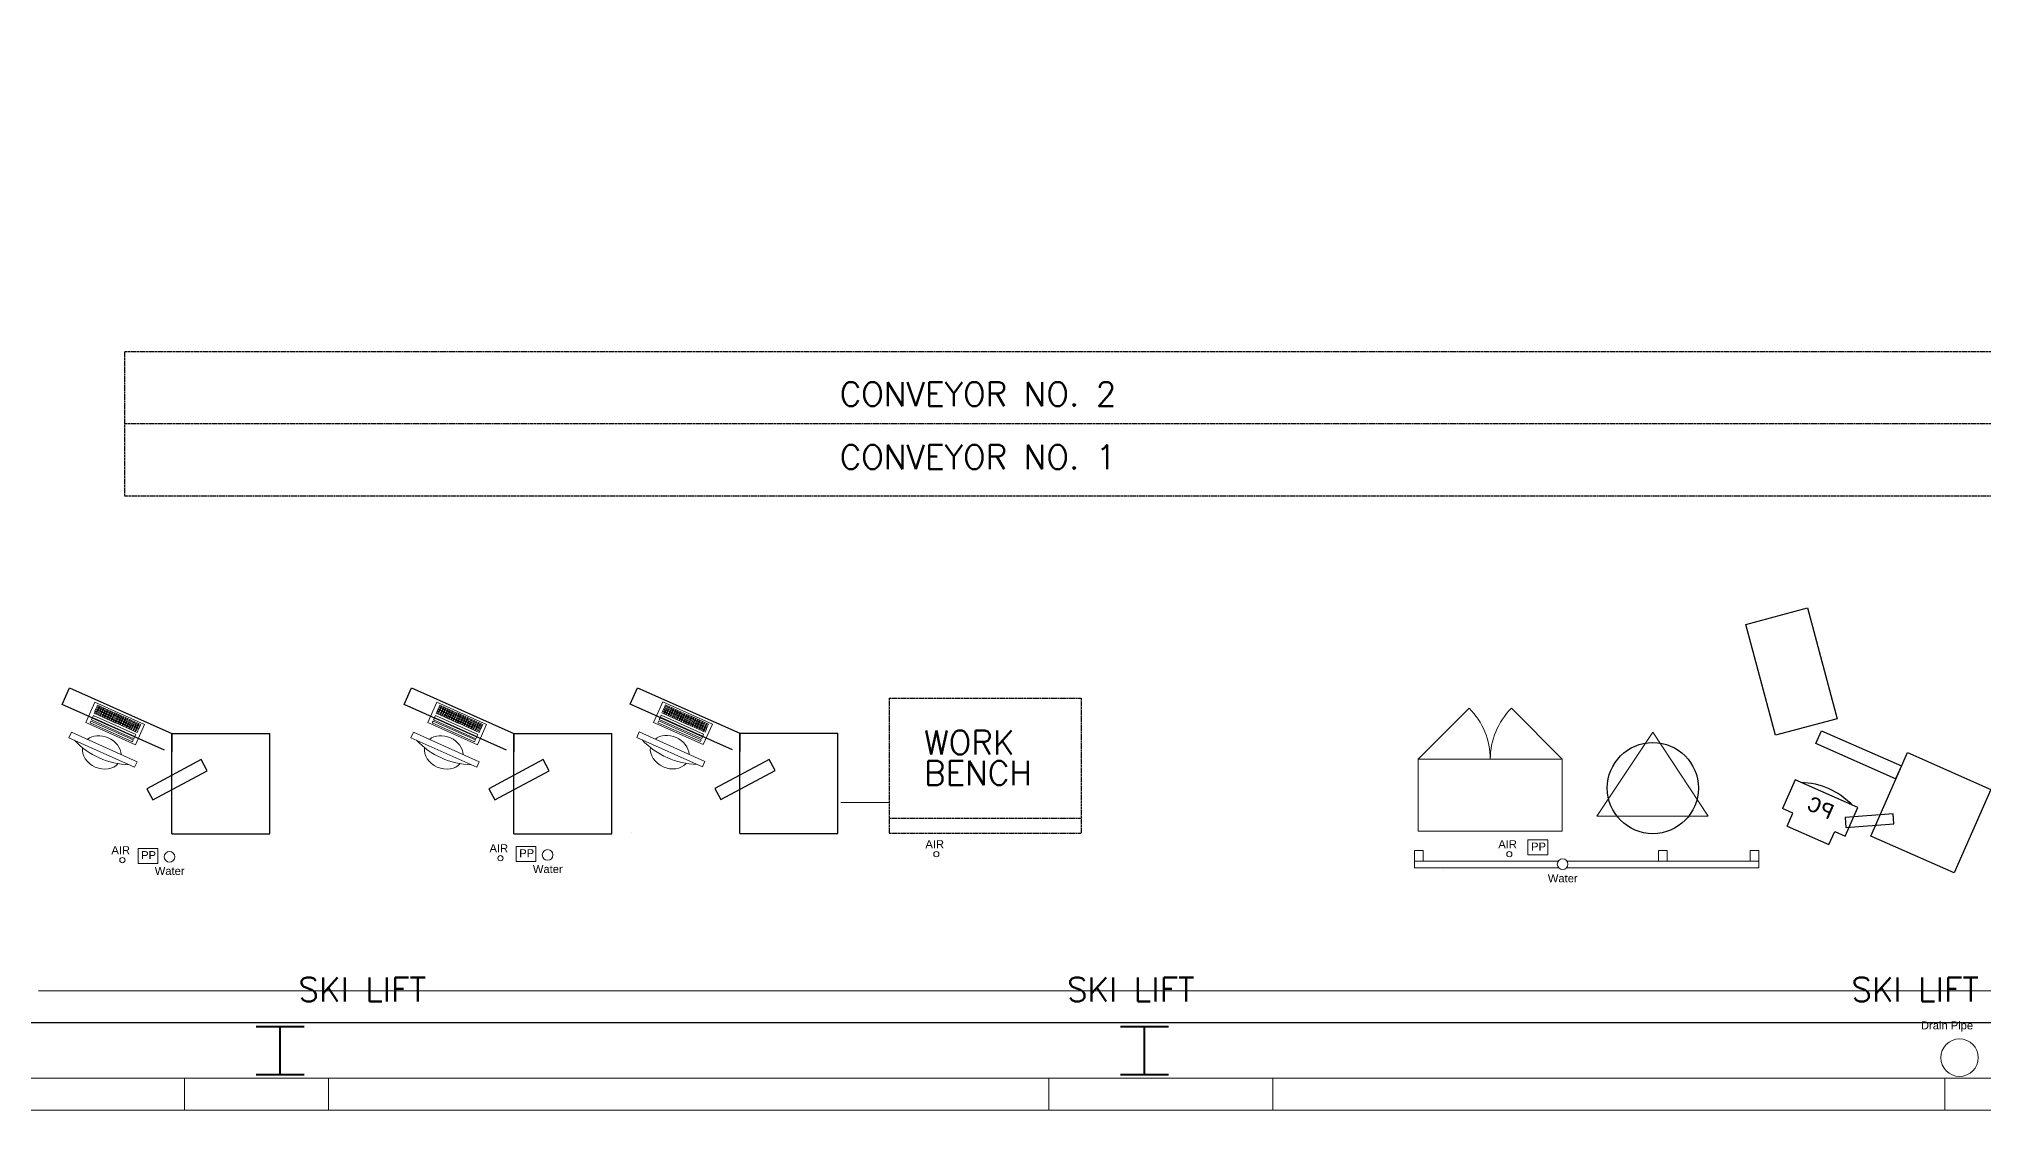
# Model space of a CAD drawing. Header units: inches. Extents: x -27 to 7514, y -484 to 2591.
# Drawn here: x 6526 to 7012, y 980 to 1247.6 of the extents above; entities that cross this region are included whole.
import ezdxf

# ---------------------------------------------------------------- set-up
doc = ezdxf.new("R2010")
doc.units = ezdxf.units.IN
doc.header["$MEASUREMENT"] = 0
doc.linetypes.add('ARCH1$0$HIDDEN2', pattern=[0.1875, 0.125, -0.0625])
for name, color, linetype, lineweight in [('A-Col', 6, 'Continuous', 40), ('A-Ext-Wall', 70, 'Continuous', 20), ('A-VertP', 12, 'Continuous', 20), ('F-Eq', 71, 'Continuous', 20), ('FS-File', 50, 'Continuous', 20)]:
    doc.layers.add(name, color=color, linetype=linetype, lineweight=lineweight)
for name, color, linetype in [('ARCH1$0$A-ANNO-NOTE', 2, 'Continuous'), ('ARCH1$0$A-EXIST', 2, 'Continuous'), ('ARCH1$0$G-EQUIP-DEMO', 20, 'Continuous'), ('ARCH1$0$M-EXIST', 7, 'ARCH1$0$HIDDEN2'), ('Ski lift equipment', 61, 'Continuous')]:
    doc.layers.add(name, color=color, linetype=linetype)
doc.styles.add('ARCH1$0$MONOTXT', font='MONOTXT', dxfattribs={"height": 0.2})
doc.styles.add('ARCH1$0$STANDARD', font='simplex.shx')
doc.styles.get("Standard").update_dxf_attribs({"font": 'arial.ttf', "height": 16})

# ---------------------------------------------------------------- blocks, each defined once
blk = doc.blocks.new('rbc_fleet-no_Arch$0$1W')
at = {"linetype": 'Continuous'}
for p, q in [((0.52225, 0.0105), (-0.47775, 0.0105)), ((0.02225, 0.0105), (0.02225, -0.9895)), ((0.52225, -0.9895), (-0.47775, -0.9895))]:
    blk.add_line(p, q, dxfattribs=at)
blk = doc.blocks.new('SC3618')
at = {"layer": 'FS-File'}
for p, q in [((-36, -18), (-23.27, -30.73)), ((0, -18), (-12.73, -30.73))]:
    blk.add_line(p, q, dxfattribs=at)
blk.add_lwpolyline([(-36, -18), (0, -18), (0, 0), (-36, 0)], close=True, dxfattribs=at)
for centre, start, end in [((-36, -18), 315, 0), ((0, -18), 180, 225)]:
    blk.add_arc(centre, 18, start, end, dxfattribs=at)
blk = doc.blocks.new('18mon')
for p, q in [((-9, 0), (9, 0)), ((-9, 0), (-9, -1.5)), ((9, 0), (9, -1.5)), ((-9, -1.5), (9, -1.5))]:
    blk.add_line(p, q)
blk.add_arc((0, -18), 19.5, 67.3801, 112.6199)
for start_param, end_param in [(6.505041, 9.202922), (3.525989, 5.898789)]:
    blk.add_ellipse((0, 0), major_axis=(5, 0), ratio=0.8, start_param=start_param, end_param=end_param)

msp = doc.modelspace()

# ---------------------------------------------------------------- linework, layer by layer
at = {"layer": 'A-Ext-Wall'}
for points in [[(6418.44, 988.05), (6562.44, 988.05)], [(6562.44, 988.05), (6598.44, 988.05)], [(6562.44, 980.05), (6562.44, 988.05)], [(6598.44, 988.05), (6778.44, 988.05)], [(6598.44, 980.05), (6598.44, 988.05)], [(6778.44, 988.05), (6834.44, 988.05)], [(6778.44, 980.05), (6778.44, 988.05)], [(6834.44, 988.05), (7002.44, 988.05)], [(6834.44, 980.05), (6834.44, 988.05)], [(7002.44, 988.05), (7042.44, 988.05)], [(7002.44, 980.05), (7002.44, 988.05)], [(6418.44, 980.05), (6562.44, 980.05)], [(6562.44, 980.05), (6598.44, 980.05)], [(6598.44, 980.05), (6778.44, 980.05)], [(6778.44, 980.05), (6834.44, 980.05)], [(6834.44, 980.05), (7002.44, 980.05)], [(7002.44, 980.05), (7042.44, 980.05)]]:
    msp.add_lwpolyline(points, dxfattribs=at)
at = {"layer": 'A-VertP'}
for p, q in [((6908.71, 1043.48), (6908.71, 1043.48)), ((6877.1, 1039.82), (6877.1, 1039.82))]:
    msp.add_line(p, q, dxfattribs=at)
msp.add_circle((7006.11, 993.15), 4.68, dxfattribs=at)
at = {"layer": 'ARCH1$0$A-EXIST'}
msp.add_lwpolyline([(6372.75, 1225.05), (6372.75, 1001.94), (7228.72, 1001.94), (7228.72, 1456.05), (6429.11, 1456.05)], dxfattribs=at)
msp.add_lwpolyline([(6372.75, 1225.05), (6372.75, 1001.94), (7228.72, 1001.94), (7228.72, 1456.05), (6429.11, 1456.05)], dxfattribs=at)
msp.add_lwpolyline([(6372.75, 1225.05), (6372.75, 1001.94), (7228.72, 1001.94), (7228.72, 1456.05), (6429.11, 1456.05)], dxfattribs=at)
at = {"layer": 'ARCH1$0$G-EQUIP-DEMO'}
for p, q in [((6952.68, 1101.36), (6968.07, 1105.5)), ((6968.07, 1105.5), (6975.51, 1077.83)), ((6960.13, 1073.69), (6952.68, 1101.36)), ((6531.88, 1081.37), (6533.72, 1085.5)), ((6533.72, 1085.5), (6559.28, 1074.1)), ((6617.38, 1081.37), (6619.22, 1085.5)), ((6619.22, 1085.5), (6644.78, 1074.1)), ((6673.82, 1081.44), (6675.66, 1085.57)), ((6675.66, 1085.57), (6701.22, 1074.17)), ((6557.44, 1069.97), (6531.88, 1081.37)), ((6642.94, 1069.97), (6617.38, 1081.37)), ((6699.38, 1070.04), (6673.82, 1081.44)), ((6559.28, 1074.1), (6583.78, 1074.1)), ((6559.28, 1074.1), (6559.28, 1069.58)), ((6559.28, 1049.1), (6559.28, 1074.1)), ((6583.78, 1049.1), (6583.78, 1074.1)), ((6644.78, 1074.1), (6669.28, 1074.1)), ((6644.78, 1074.1), (6644.78, 1069.58)), ((6644.78, 1049.1), (6644.78, 1074.1)), ((6669.28, 1049.1), (6669.28, 1074.1)), ((6701.22, 1074.17), (6725.72, 1074.17)), ((6701.22, 1074.17), (6701.22, 1069.65)), ((6701.22, 1049.17), (6701.22, 1074.17)), ((6725.72, 1049.17), (6725.72, 1074.17)), ((6975.51, 1077.83), (6960.13, 1073.69)), ((6970.21, 1071.61), (6971.63, 1074.83)), ((6971.63, 1074.83), (6991.57, 1066.02)), ((6990.14, 1062.8), (6970.21, 1071.61)), ((6983.93, 1048.51), (6993.13, 1069.35)), ((6993.13, 1069.35), (7013.97, 1060.14)), ((6566.61, 1067.6), (6553.04, 1060.34)), ((6554.55, 1057.53), (6568.11, 1064.78)), ((6568.11, 1064.78), (6566.61, 1067.6)), ((6652.11, 1067.6), (6638.54, 1060.34)), ((6640.05, 1057.53), (6653.61, 1064.78)), ((6653.61, 1064.78), (6652.11, 1067.6)), ((6708.55, 1067.66), (6694.99, 1060.41)), ((6696.49, 1057.6), (6710.05, 1064.85)), ((6710.05, 1064.85), (6708.55, 1067.66)), ((6991.57, 1066.02), (6990.14, 1062.8)), ((6553.04, 1060.34), (6554.55, 1057.53)), ((6638.54, 1060.34), (6640.05, 1057.53)), ((6694.99, 1060.41), (6696.49, 1057.6)), ((6965.04, 1062.54), (6961.87, 1055.37)), ((6980.67, 1055.63), (6965.04, 1062.54)), ((7013.97, 1060.14), (7004.77, 1039.3)), ((6964.48, 1054.21), (6961.87, 1055.37)), ((6977.5, 1048.46), (6980.67, 1055.63)), ((6963.04, 1050.97), (6964.48, 1054.21)), ((6963.04, 1050.97), (6973.46, 1046.36)), ((6989.48, 1054.03), (6977.53, 1053.14)), ((6977.53, 1053.14), (6977.72, 1050.66)), ((6977.72, 1050.66), (6989.67, 1051.56)), ((6989.67, 1051.56), (6989.48, 1054.03)), ((6559.28, 1049.1), (6583.78, 1049.1)), ((6644.78, 1049.1), (6669.28, 1049.1)), ((6701.22, 1049.17), (6725.72, 1049.17)), ((6973.46, 1046.36), (6974.9, 1049.61)), ((6974.9, 1049.61), (6977.5, 1048.46)), ((7004.77, 1039.3), (6983.93, 1048.51))]:
    msp.add_line(p, q, dxfattribs=at)
msp.add_circle((6929.45, 1060.49), 11.39, dxfattribs=at)
at = {"layer": 'ARCH1$0$G-EQUIP-DEMO', "extrusion": (0, 0, -1)}
msp.add_ellipse((6966.11, 1043.81), major_axis=(12.82, 12.82), ratio=1, start_param=-0.768733, end_param=0.029971, dxfattribs=at)
at = {"layer": 'ARCH1$0$M-EXIST', "color": 7, "linetype": 'ARCH1$0$HIDDEN2'}
for p, q in [((7104.34, 1169.5), (6547.45, 1169.5)), ((6547.45, 1169.5), (6547.45, 1151.5)), ((7104.34, 1151.5), (6547.45, 1151.5)), ((6547.45, 1151.5), (6547.45, 1133.5)), ((6547.45, 1133.5), (7104.34, 1133.5))]:
    msp.add_line(p, q, dxfattribs=at)
at = {"layer": 'ARCH1$0$M-EXIST', "linetype": 'ARCH1$0$HIDDEN2'}
for p, q in [((6738.53, 1082.99), (6738.53, 1049.24)), ((6738.53, 1082.99), (6786.53, 1082.99)), ((6738.53, 1082.99), (6738.53, 1049.24)), ((6786.53, 1082.99), (6786.53, 1049.24)), ((6738.53, 1052.99), (6786.53, 1052.99)), ((6738.53, 1049.24), (6786.53, 1049.24))]:
    msp.add_line(p, q, dxfattribs=at)
at = {"layer": 'F-Eq'}
for p, q in [((6929.47, 1074.47), (6915.47, 1053.51)), ((6929.47, 1074.47), (6943.24, 1053.51)), ((6738.53, 1056.9), (6726.53, 1056.9)), ((6726.53, 1056.9), (6726.53, 1056.9)), ((6943.24, 1053.51), (6915.47, 1053.51)), ((6929.45, 1053.51), (6943.24, 1053.51)), ((6550.82, 1041.64), (6550.82, 1045.41)), ((6550.82, 1045.41), (6555.78, 1045.41)), ((6555.78, 1041.64), (6555.78, 1045.41)), ((6583.78, 1049.1), (6583.78, 1049.1)), ((6645.32, 1042.12), (6645.32, 1045.89)), ((6645.32, 1045.89), (6650.29, 1045.89)), ((6650.29, 1042.12), (6650.29, 1045.89)), ((6674.22, 1049.37), (6674.22, 1049.37)), ((6872.06, 1044.92), (6869.86, 1044.92)), ((6869.86, 1044.92), (6869.86, 1042.25)), ((6872.06, 1042.25), (6872.06, 1044.92)), ((6898.23, 1043.78), (6898.23, 1047.55)), ((6898.23, 1047.55), (6903.2, 1047.55)), ((6903.2, 1043.78), (6903.2, 1047.55)), ((6933.07, 1044.92), (6930.88, 1044.92)), ((6930.88, 1044.92), (6930.88, 1042.25)), ((6933.07, 1042.25), (6933.07, 1044.92)), ((6955.98, 1044.92), (6953.79, 1044.92)), ((6953.79, 1044.92), (6953.79, 1042.25)), ((6955.98, 1042.25), (6955.98, 1044.92)), ((6555.78, 1041.64), (6550.82, 1041.64)), ((6555.89, 1043.77), (6555.89, 1043.77)), ((6650.29, 1042.12), (6645.32, 1042.12)), ((6654.72, 1043.93), (6654.72, 1043.93)), ((6750.91, 1043.93), (6750.91, 1043.93)), ((6905.86, 1042.25), (6869.86, 1042.25)), ((6869.86, 1042.25), (6869.86, 1040.6)), ((6905.86, 1040.6), (6869.86, 1040.6)), ((6903.2, 1043.78), (6898.23, 1043.78)), ((6955.98, 1040.53), (6907.86, 1040.57)), ((6907.98, 1042.25), (6955.98, 1042.25)), ((6955.98, 1042.25), (6955.98, 1042.25)), ((6955.98, 1042.25), (6955.98, 1040.53))]:
    msp.add_line(p, q, dxfattribs=at)
for points in [[(6552.46, 1076.4), (6540.04, 1081.95), (6537.76, 1076.84), (6550.17, 1071.29)], [(6540.35, 1079.4), (6539.99, 1079.56), (6539.83, 1079.2), (6540.19, 1079.04)], [(6540.6, 1079.95), (6540.23, 1080.11), (6540.07, 1079.75), (6540.44, 1079.58)], [(6540.85, 1080.5), (6540.48, 1080.66), (6540.32, 1080.3), (6540.68, 1080.13)], [(6540.9, 1079.16), (6540.54, 1079.32), (6540.37, 1078.95), (6540.74, 1078.79)], [(6541.09, 1081.05), (6540.72, 1081.21), (6540.56, 1080.84), (6540.92, 1080.68)], [(6541.15, 1079.7), (6540.78, 1079.87), (6540.62, 1079.5), (6540.98, 1079.34)], [(6541.39, 1080.25), (6541.03, 1080.42), (6540.86, 1080.05), (6541.23, 1079.89)], [(6541.45, 1078.91), (6541.08, 1079.08), (6540.92, 1078.71), (6541.29, 1078.55)], [(6541.64, 1080.8), (6541.27, 1080.96), (6541.11, 1080.6), (6541.47, 1080.44)], [(6541.7, 1079.46), (6541.33, 1079.62), (6541.17, 1079.26), (6541.53, 1079.1)], [(6541.94, 1080.01), (6541.57, 1080.17), (6541.41, 1079.81), (6541.78, 1079.64)], [(6542, 1078.67), (6541.63, 1078.83), (6541.47, 1078.47), (6541.83, 1078.3)], [(6542.19, 1080.56), (6541.82, 1080.72), (6541.66, 1080.35), (6542.02, 1080.19)], [(6542.24, 1079.21), (6541.88, 1079.38), (6541.71, 1079.01), (6542.08, 1078.85)], [(6542.49, 1079.76), (6542.12, 1079.93), (6541.96, 1079.56), (6542.32, 1079.4)], [(6542.73, 1080.31), (6542.37, 1080.47), (6542.2, 1080.11), (6542.57, 1079.94)], [(6542.79, 1078.97), (6542.43, 1079.13), (6542.26, 1078.77), (6542.63, 1078.61)], [(6543.04, 1079.52), (6542.67, 1079.68), (6542.51, 1079.32), (6542.87, 1079.15)], [(6543.28, 1080.06), (6542.92, 1080.23), (6542.75, 1079.86), (6543.12, 1079.7)], [(6543.34, 1078.72), (6542.97, 1078.89), (6542.81, 1078.52), (6543.17, 1078.36)], [(6543.58, 1079.27), (6543.22, 1079.44), (6543.05, 1079.07), (6543.42, 1078.91)], [(6543.83, 1079.82), (6543.46, 1079.98), (6543.3, 1079.62), (6543.66, 1079.45)], [(6544.13, 1079.03), (6543.77, 1079.19), (6543.6, 1078.83), (6543.97, 1078.66)], [(6544.37, 1079.58), (6544.01, 1079.74), (6543.85, 1079.37), (6544.21, 1079.21)], [(6544.68, 1078.78), (6544.31, 1078.95), (6544.15, 1078.58), (6544.52, 1078.42)], [(6544.92, 1079.33), (6544.56, 1079.49), (6544.4, 1079.13), (6544.76, 1078.97)], [(6545.47, 1079.09), (6545.11, 1079.25), (6544.94, 1078.88), (6545.31, 1078.72)], [(6546.02, 1078.84), (6545.65, 1079), (6545.49, 1078.64), (6545.85, 1078.48)], [(6637.96, 1076.4), (6625.54, 1081.95), (6623.26, 1076.84), (6635.67, 1071.29)], [(6625.85, 1079.4), (6625.49, 1079.56), (6625.33, 1079.2), (6625.69, 1079.04)], [(6626.1, 1079.95), (6625.73, 1080.11), (6625.57, 1079.75), (6625.94, 1079.58)], [(6626.35, 1080.5), (6625.98, 1080.66), (6625.82, 1080.3), (6626.18, 1080.13)], [(6626.4, 1079.16), (6626.04, 1079.32), (6625.87, 1078.95), (6626.24, 1078.79)], [(6626.59, 1081.05), (6626.22, 1081.21), (6626.06, 1080.84), (6626.42, 1080.68)], [(6626.65, 1079.7), (6626.28, 1079.87), (6626.12, 1079.5), (6626.48, 1079.34)], [(6626.89, 1080.25), (6626.53, 1080.42), (6626.36, 1080.05), (6626.73, 1079.89)], [(6626.95, 1078.91), (6626.58, 1079.08), (6626.42, 1078.71), (6626.79, 1078.55)], [(6627.14, 1080.8), (6626.77, 1080.96), (6626.61, 1080.6), (6626.97, 1080.44)], [(6627.2, 1079.46), (6626.83, 1079.62), (6626.67, 1079.26), (6627.03, 1079.1)], [(6627.44, 1080.01), (6627.07, 1080.17), (6626.91, 1079.81), (6627.28, 1079.64)], [(6627.5, 1078.67), (6627.13, 1078.83), (6626.97, 1078.47), (6627.33, 1078.3)], [(6627.69, 1080.56), (6627.32, 1080.72), (6627.16, 1080.35), (6627.52, 1080.19)], [(6627.74, 1079.21), (6627.38, 1079.38), (6627.21, 1079.01), (6627.58, 1078.85)], [(6627.99, 1079.76), (6627.62, 1079.93), (6627.46, 1079.56), (6627.82, 1079.4)], [(6628.23, 1080.31), (6627.87, 1080.47), (6627.7, 1080.11), (6628.07, 1079.94)], [(6628.29, 1078.97), (6627.93, 1079.13), (6627.76, 1078.77), (6628.13, 1078.61)], [(6628.54, 1079.52), (6628.17, 1079.68), (6628.01, 1079.32), (6628.37, 1079.15)], [(6628.78, 1080.06), (6628.42, 1080.23), (6628.25, 1079.86), (6628.62, 1079.7)], [(6628.84, 1078.72), (6628.47, 1078.89), (6628.31, 1078.52), (6628.67, 1078.36)], [(6629.08, 1079.27), (6628.72, 1079.44), (6628.55, 1079.07), (6628.92, 1078.91)], [(6629.33, 1079.82), (6628.96, 1079.98), (6628.8, 1079.62), (6629.16, 1079.45)], [(6629.63, 1079.03), (6629.27, 1079.19), (6629.1, 1078.83), (6629.47, 1078.66)], [(6629.87, 1079.58), (6629.51, 1079.74), (6629.35, 1079.37), (6629.71, 1079.21)], [(6630.18, 1078.78), (6629.81, 1078.95), (6629.65, 1078.58), (6630.02, 1078.42)], [(6630.42, 1079.33), (6630.06, 1079.49), (6629.9, 1079.13), (6630.26, 1078.97)], [(6630.97, 1079.09), (6630.61, 1079.25), (6630.44, 1078.88), (6630.81, 1078.72)], [(6631.52, 1078.84), (6631.15, 1079), (6630.99, 1078.64), (6631.35, 1078.48)], [(6694.4, 1076.47), (6681.98, 1082.02), (6679.7, 1076.91), (6692.11, 1071.36)], [(6682.3, 1079.47), (6681.93, 1079.63), (6681.77, 1079.27), (6682.13, 1079.11)], [(6682.54, 1080.02), (6682.17, 1080.18), (6682.01, 1079.82), (6682.38, 1079.65)], [(6682.79, 1080.57), (6682.42, 1080.73), (6682.26, 1080.36), (6682.62, 1080.2)], [(6682.84, 1079.22), (6682.48, 1079.39), (6682.32, 1079.02), (6682.68, 1078.86)], [(6683.03, 1081.12), (6682.66, 1081.28), (6682.5, 1080.91), (6682.87, 1080.75)], [(6683.09, 1079.77), (6682.72, 1079.94), (6682.56, 1079.57), (6682.93, 1079.41)], [(6683.33, 1080.32), (6682.97, 1080.49), (6682.81, 1080.12), (6683.17, 1079.96)], [(6683.39, 1078.98), (6683.03, 1079.15), (6682.86, 1078.78), (6683.23, 1078.62)], [(6683.58, 1080.87), (6683.21, 1081.03), (6683.05, 1080.67), (6683.42, 1080.51)], [(6683.64, 1079.53), (6683.27, 1079.69), (6683.11, 1079.33), (6683.47, 1079.16)], [(6683.88, 1080.08), (6683.52, 1080.24), (6683.35, 1079.88), (6683.72, 1079.71)], [(6683.94, 1078.74), (6683.57, 1078.9), (6683.41, 1078.54), (6683.77, 1078.37)], [(6684.13, 1080.62), (6683.76, 1080.79), (6683.6, 1080.42), (6683.96, 1080.26)], [(6684.18, 1079.28), (6683.82, 1079.45), (6683.65, 1079.08), (6684.02, 1078.92)], [(6684.43, 1079.83), (6684.06, 1080), (6683.9, 1079.63), (6684.26, 1079.47)], [(6684.67, 1080.38), (6684.31, 1080.54), (6684.14, 1080.18), (6684.51, 1080.01)], [(6684.73, 1079.04), (6684.37, 1079.2), (6684.2, 1078.84), (6684.57, 1078.67)], [(6684.98, 1079.59), (6684.61, 1079.75), (6684.45, 1079.38), (6684.81, 1079.22)], [(6685.22, 1080.13), (6684.86, 1080.3), (6684.69, 1079.93), (6685.06, 1079.77)], [(6685.28, 1078.79), (6684.91, 1078.96), (6684.75, 1078.59), (6685.12, 1078.43)], [(6685.52, 1079.34), (6685.16, 1079.51), (6685, 1079.14), (6685.36, 1078.98)], [(6685.77, 1079.89), (6685.4, 1080.05), (6685.24, 1079.69), (6685.61, 1079.52)], [(6686.07, 1079.1), (6685.71, 1079.26), (6685.54, 1078.9), (6685.91, 1078.73)], [(6686.32, 1079.65), (6685.95, 1079.81), (6685.79, 1079.44), (6686.15, 1079.28)], [(6686.62, 1078.85), (6686.25, 1079.02), (6686.09, 1078.65), (6686.46, 1078.49)], [(6686.87, 1079.4), (6686.5, 1079.56), (6686.34, 1079.2), (6686.7, 1079.04)], [(6687.41, 1079.16), (6687.05, 1079.32), (6686.88, 1078.95), (6687.25, 1078.79)], [(6687.96, 1078.91), (6687.59, 1079.07), (6687.43, 1078.71), (6687.8, 1078.54)], [(6688.51, 1078.67), (6688.14, 1078.83), (6687.98, 1078.46), (6688.35, 1078.3)], [(6549.65, 1072.51), (6539.06, 1077.24), (6538.84, 1076.76), (6549.43, 1072.03)], [(6549.98, 1073.26), (6539.39, 1077.99), (6539.18, 1077.52), (6549.77, 1072.79)], [(6550.26, 1073.89), (6539.67, 1078.62), (6539.46, 1078.15), (6550.05, 1073.41)], [(6542.55, 1078.42), (6542.18, 1078.59), (6542.02, 1078.22), (6542.38, 1078.06)], [(6543.09, 1078.18), (6542.73, 1078.34), (6542.57, 1077.98), (6542.93, 1077.81)], [(6543.64, 1077.93), (6543.27, 1078.1), (6543.11, 1077.73), (6543.48, 1077.57)], [(6543.88, 1078.48), (6543.52, 1078.64), (6543.36, 1078.28), (6543.72, 1078.12)], [(6544.19, 1077.69), (6543.82, 1077.85), (6543.66, 1077.48), (6544.03, 1077.32)], [(6544.43, 1078.24), (6544.07, 1078.4), (6543.91, 1078.03), (6544.27, 1077.87)], [(6544.74, 1077.44), (6544.37, 1077.61), (6544.21, 1077.24), (6544.57, 1077.08)], [(6544.98, 1077.99), (6544.61, 1078.15), (6544.45, 1077.79), (6544.82, 1077.63)], [(6545.23, 1078.54), (6544.86, 1078.7), (6544.7, 1078.34), (6545.06, 1078.17)], [(6545.28, 1077.2), (6544.92, 1077.36), (6544.76, 1077), (6545.12, 1076.83)], [(6545.53, 1077.75), (6545.16, 1077.91), (6545, 1077.55), (6545.37, 1077.38)], [(6545.77, 1078.29), (6545.41, 1078.46), (6545.25, 1078.09), (6545.61, 1077.93)], [(6545.83, 1076.95), (6545.47, 1077.12), (6545.3, 1076.75), (6545.67, 1076.59)], [(6546.08, 1077.5), (6545.71, 1077.66), (6545.55, 1077.3), (6545.92, 1077.14)], [(6546.32, 1078.05), (6545.96, 1078.21), (6545.79, 1077.85), (6546.16, 1077.68)], [(6546.38, 1076.71), (6546.01, 1076.87), (6545.85, 1076.51), (6546.22, 1076.34)], [(6546.57, 1078.6), (6546.2, 1078.76), (6546.04, 1078.39), (6546.4, 1078.23)], [(6546.62, 1077.26), (6546.26, 1077.42), (6546.1, 1077.05), (6546.46, 1076.89)], [(6546.87, 1077.81), (6546.51, 1077.97), (6546.34, 1077.6), (6546.71, 1077.44)], [(6546.93, 1076.46), (6546.56, 1076.63), (6546.4, 1076.26), (6546.76, 1076.1)], [(6547.12, 1078.35), (6546.75, 1078.52), (6546.59, 1078.15), (6546.95, 1077.98)], [(6547.17, 1077.01), (6546.81, 1077.18), (6546.64, 1076.81), (6547.01, 1076.65)], [(6547.42, 1077.56), (6547.05, 1077.72), (6546.89, 1077.36), (6547.25, 1077.19)], [(6547.48, 1076.22), (6547.11, 1076.38), (6546.95, 1076.02), (6547.31, 1075.85)], [(6547.66, 1078.11), (6547.3, 1078.27), (6547.13, 1077.91), (6547.5, 1077.74)], [(6547.72, 1076.77), (6547.36, 1076.93), (6547.19, 1076.56), (6547.56, 1076.4)], [(6547.97, 1077.31), (6547.6, 1077.48), (6547.44, 1077.11), (6547.8, 1076.95)], [(6548.02, 1075.97), (6547.66, 1076.14), (6547.5, 1075.77), (6547.86, 1075.61)], [(6548.21, 1077.86), (6547.85, 1078.02), (6547.68, 1077.66), (6548.05, 1077.5)], [(6548.27, 1076.52), (6547.9, 1076.68), (6547.74, 1076.32), (6548.1, 1076.16)], [(6548.51, 1077.07), (6548.15, 1077.23), (6547.98, 1076.87), (6548.35, 1076.7)], [(6548.57, 1075.73), (6548.2, 1075.89), (6548.04, 1075.53), (6548.41, 1075.36)], [(6548.76, 1077.62), (6548.39, 1077.78), (6548.23, 1077.42), (6548.59, 1077.25)], [(6548.81, 1076.28), (6548.45, 1076.44), (6548.29, 1076.08), (6548.65, 1075.91)], [(6549.06, 1076.82), (6548.69, 1076.99), (6548.53, 1076.62), (6548.9, 1076.46)], [(6549.12, 1075.48), (6548.75, 1075.65), (6548.59, 1075.28), (6548.96, 1075.12)], [(6549.31, 1077.37), (6548.94, 1077.54), (6548.78, 1077.17), (6549.14, 1077.01)], [(6549.36, 1076.03), (6549, 1076.19), (6548.84, 1075.83), (6549.2, 1075.67)], [(6549.61, 1076.58), (6549.24, 1076.74), (6549.08, 1076.38), (6549.45, 1076.21)], [(6549.67, 1075.24), (6549.3, 1075.4), (6549.14, 1075.04), (6549.5, 1074.87)], [(6549.85, 1077.13), (6549.49, 1077.29), (6549.33, 1076.92), (6549.69, 1076.76)], [(6549.91, 1075.79), (6549.55, 1075.95), (6549.38, 1075.59), (6549.75, 1075.42)], [(6550.16, 1076.34), (6549.79, 1076.5), (6549.63, 1076.13), (6549.99, 1075.97)], [(6550.21, 1075), (6549.85, 1075.16), (6549.69, 1074.79), (6550.05, 1074.63)], [(6550.4, 1076.88), (6550.04, 1077.05), (6549.87, 1076.68), (6550.24, 1076.52)], [(6550.46, 1075.54), (6550.09, 1075.71), (6549.93, 1075.34), (6550.3, 1075.18)], [(6550.71, 1076.09), (6550.34, 1076.25), (6550.18, 1075.89), (6550.54, 1075.73)], [(6550.76, 1074.75), (6550.4, 1074.91), (6550.23, 1074.55), (6550.6, 1074.38)], [(6550.95, 1076.64), (6550.58, 1076.8), (6550.42, 1076.44), (6550.78, 1076.27)], [(6551.01, 1075.3), (6550.64, 1075.46), (6550.48, 1075.1), (6550.84, 1074.93)], [(6551.25, 1075.84), (6550.89, 1076.01), (6550.72, 1075.64), (6551.09, 1075.48)], [(6551.5, 1076.39), (6551.13, 1076.56), (6550.97, 1076.19), (6551.33, 1076.03)], [(6635.15, 1072.51), (6624.56, 1077.24), (6624.34, 1076.76), (6634.93, 1072.03)], [(6635.48, 1073.26), (6624.89, 1077.99), (6624.68, 1077.52), (6635.27, 1072.79)], [(6635.76, 1073.89), (6625.17, 1078.62), (6624.96, 1078.15), (6635.55, 1073.41)], [(6628.05, 1078.42), (6627.68, 1078.59), (6627.52, 1078.22), (6627.88, 1078.06)], [(6628.59, 1078.18), (6628.23, 1078.34), (6628.07, 1077.98), (6628.43, 1077.81)], [(6629.14, 1077.93), (6628.77, 1078.1), (6628.61, 1077.73), (6628.98, 1077.57)], [(6629.38, 1078.48), (6629.02, 1078.64), (6628.86, 1078.28), (6629.22, 1078.12)], [(6629.69, 1077.69), (6629.32, 1077.85), (6629.16, 1077.48), (6629.53, 1077.32)], [(6629.93, 1078.24), (6629.57, 1078.4), (6629.41, 1078.03), (6629.77, 1077.87)], [(6630.24, 1077.44), (6629.87, 1077.61), (6629.71, 1077.24), (6630.07, 1077.08)], [(6630.48, 1077.99), (6630.11, 1078.15), (6629.95, 1077.79), (6630.32, 1077.63)], [(6630.73, 1078.54), (6630.36, 1078.7), (6630.2, 1078.34), (6630.56, 1078.17)], [(6630.78, 1077.2), (6630.42, 1077.36), (6630.26, 1077), (6630.62, 1076.83)], [(6631.03, 1077.75), (6630.66, 1077.91), (6630.5, 1077.55), (6630.87, 1077.38)], [(6631.27, 1078.29), (6630.91, 1078.46), (6630.75, 1078.09), (6631.11, 1077.93)], [(6631.33, 1076.95), (6630.97, 1077.12), (6630.8, 1076.75), (6631.17, 1076.59)], [(6631.58, 1077.5), (6631.21, 1077.66), (6631.05, 1077.3), (6631.42, 1077.14)], [(6631.82, 1078.05), (6631.46, 1078.21), (6631.29, 1077.85), (6631.66, 1077.68)], [(6631.88, 1076.71), (6631.51, 1076.87), (6631.35, 1076.51), (6631.72, 1076.34)], [(6632.07, 1078.6), (6631.7, 1078.76), (6631.54, 1078.39), (6631.9, 1078.23)], [(6632.12, 1077.26), (6631.76, 1077.42), (6631.6, 1077.05), (6631.96, 1076.89)], [(6632.37, 1077.81), (6632.01, 1077.97), (6631.84, 1077.6), (6632.21, 1077.44)], [(6632.43, 1076.46), (6632.06, 1076.63), (6631.9, 1076.26), (6632.26, 1076.1)], [(6632.62, 1078.35), (6632.25, 1078.52), (6632.09, 1078.15), (6632.45, 1077.98)], [(6632.67, 1077.01), (6632.31, 1077.18), (6632.14, 1076.81), (6632.51, 1076.65)], [(6632.92, 1077.56), (6632.55, 1077.72), (6632.39, 1077.36), (6632.75, 1077.19)], [(6632.98, 1076.22), (6632.61, 1076.38), (6632.45, 1076.02), (6632.81, 1075.85)], [(6633.16, 1078.11), (6632.8, 1078.27), (6632.63, 1077.91), (6633, 1077.74)], [(6633.22, 1076.77), (6632.86, 1076.93), (6632.69, 1076.56), (6633.06, 1076.4)], [(6633.47, 1077.31), (6633.1, 1077.48), (6632.94, 1077.11), (6633.3, 1076.95)], [(6633.52, 1075.97), (6633.16, 1076.14), (6633, 1075.77), (6633.36, 1075.61)], [(6633.71, 1077.86), (6633.35, 1078.02), (6633.18, 1077.66), (6633.55, 1077.5)], [(6633.77, 1076.52), (6633.4, 1076.68), (6633.24, 1076.32), (6633.6, 1076.16)], [(6634.01, 1077.07), (6633.65, 1077.23), (6633.48, 1076.87), (6633.85, 1076.7)], [(6634.07, 1075.73), (6633.7, 1075.89), (6633.54, 1075.53), (6633.91, 1075.36)], [(6634.26, 1077.62), (6633.89, 1077.78), (6633.73, 1077.42), (6634.09, 1077.25)], [(6634.31, 1076.28), (6633.95, 1076.44), (6633.79, 1076.08), (6634.15, 1075.91)], [(6634.56, 1076.82), (6634.19, 1076.99), (6634.03, 1076.62), (6634.4, 1076.46)], [(6634.62, 1075.48), (6634.25, 1075.65), (6634.09, 1075.28), (6634.46, 1075.12)], [(6634.81, 1077.37), (6634.44, 1077.54), (6634.28, 1077.17), (6634.64, 1077.01)], [(6634.86, 1076.03), (6634.5, 1076.19), (6634.34, 1075.83), (6634.7, 1075.67)], [(6635.11, 1076.58), (6634.74, 1076.74), (6634.58, 1076.38), (6634.95, 1076.21)], [(6635.17, 1075.24), (6634.8, 1075.4), (6634.64, 1075.04), (6635, 1074.87)], [(6635.35, 1077.13), (6634.99, 1077.29), (6634.83, 1076.92), (6635.19, 1076.76)], [(6635.41, 1075.79), (6635.05, 1075.95), (6634.88, 1075.59), (6635.25, 1075.42)], [(6635.66, 1076.34), (6635.29, 1076.5), (6635.13, 1076.13), (6635.49, 1075.97)], [(6635.71, 1075), (6635.35, 1075.16), (6635.19, 1074.79), (6635.55, 1074.63)], [(6635.9, 1076.88), (6635.54, 1077.05), (6635.37, 1076.68), (6635.74, 1076.52)], [(6635.96, 1075.54), (6635.59, 1075.71), (6635.43, 1075.34), (6635.8, 1075.18)], [(6636.21, 1076.09), (6635.84, 1076.25), (6635.68, 1075.89), (6636.04, 1075.73)], [(6636.26, 1074.75), (6635.9, 1074.91), (6635.73, 1074.55), (6636.1, 1074.38)], [(6636.45, 1076.64), (6636.08, 1076.8), (6635.92, 1076.44), (6636.28, 1076.27)], [(6636.51, 1075.3), (6636.14, 1075.46), (6635.98, 1075.1), (6636.34, 1074.93)], [(6636.75, 1075.84), (6636.39, 1076.01), (6636.22, 1075.64), (6636.59, 1075.48)], [(6637, 1076.39), (6636.63, 1076.56), (6636.47, 1076.19), (6636.83, 1076.03)], [(6691.59, 1072.57), (6681, 1077.31), (6680.79, 1076.83), (6691.38, 1072.1)], [(6691.92, 1073.33), (6681.34, 1078.06), (6681.12, 1077.59), (6691.71, 1072.86)], [(6692.2, 1073.96), (6681.61, 1078.69), (6681.41, 1078.22), (6691.99, 1073.48)], [(6684.49, 1078.49), (6684.12, 1078.66), (6683.96, 1078.29), (6684.32, 1078.13)], [(6685.04, 1078.25), (6684.67, 1078.41), (6684.51, 1078.04), (6684.87, 1077.88)], [(6685.58, 1078), (6685.22, 1078.16), (6685.05, 1077.8), (6685.42, 1077.64)], [(6685.83, 1078.55), (6685.46, 1078.71), (6685.3, 1078.35), (6685.66, 1078.18)], [(6686.13, 1077.76), (6685.77, 1077.92), (6685.6, 1077.55), (6685.97, 1077.39)], [(6686.38, 1078.3), (6686.01, 1078.47), (6685.85, 1078.1), (6686.21, 1077.94)], [(6686.68, 1077.51), (6686.31, 1077.68), (6686.15, 1077.31), (6686.51, 1077.15)], [(6686.92, 1078.06), (6686.56, 1078.22), (6686.4, 1077.86), (6686.76, 1077.7)], [(6687.17, 1078.61), (6686.8, 1078.77), (6686.64, 1078.41), (6687, 1078.24)], [(6687.22, 1077.27), (6686.86, 1077.43), (6686.7, 1077.07), (6687.06, 1076.9)], [(6687.47, 1077.82), (6687.1, 1077.98), (6686.94, 1077.61), (6687.31, 1077.45)], [(6687.72, 1078.36), (6687.35, 1078.53), (6687.19, 1078.16), (6687.55, 1078)], [(6687.77, 1077.02), (6687.41, 1077.19), (6687.24, 1076.82), (6687.61, 1076.66)], [(6688.02, 1077.57), (6687.65, 1077.73), (6687.49, 1077.37), (6687.86, 1077.21)], [(6688.26, 1078.12), (6687.9, 1078.28), (6687.74, 1077.92), (6688.1, 1077.75)], [(6688.32, 1076.78), (6687.96, 1076.94), (6687.79, 1076.58), (6688.16, 1076.41)], [(6688.57, 1077.32), (6688.2, 1077.49), (6688.04, 1077.12), (6688.4, 1076.96)], [(6688.81, 1077.87), (6688.45, 1078.04), (6688.28, 1077.67), (6688.65, 1077.51)], [(6688.87, 1076.53), (6688.5, 1076.7), (6688.34, 1076.33), (6688.7, 1076.17)], [(6689.06, 1078.42), (6688.69, 1078.58), (6688.53, 1078.22), (6688.89, 1078.05)], [(6689.11, 1077.08), (6688.75, 1077.24), (6688.58, 1076.88), (6688.95, 1076.72)], [(6689.36, 1077.63), (6688.99, 1077.79), (6688.83, 1077.43), (6689.2, 1077.26)], [(6689.42, 1076.29), (6689.05, 1076.45), (6688.89, 1076.08), (6689.25, 1075.92)], [(6689.6, 1078.18), (6689.24, 1078.34), (6689.07, 1077.98), (6689.44, 1077.81)], [(6689.66, 1076.84), (6689.3, 1077), (6689.13, 1076.63), (6689.5, 1076.47)], [(6689.91, 1077.38), (6689.54, 1077.55), (6689.38, 1077.18), (6689.74, 1077.02)], [(6689.97, 1076.04), (6689.6, 1076.21), (6689.44, 1075.84), (6689.8, 1075.68)], [(6690.15, 1077.93), (6689.79, 1078.09), (6689.62, 1077.73), (6689.99, 1077.57)], [(6690.21, 1076.59), (6689.84, 1076.75), (6689.68, 1076.39), (6690.05, 1076.23)], [(6690.45, 1077.14), (6690.09, 1077.3), (6689.93, 1076.94), (6690.29, 1076.77)], [(6690.51, 1075.8), (6690.15, 1075.96), (6689.98, 1075.6), (6690.35, 1075.43)], [(6690.7, 1077.69), (6690.33, 1077.85), (6690.17, 1077.48), (6690.54, 1077.32)], [(6690.76, 1076.35), (6690.39, 1076.51), (6690.23, 1076.14), (6690.59, 1075.98)], [(6691, 1076.89), (6690.64, 1077.06), (6690.47, 1076.69), (6690.84, 1076.53)], [(6691.06, 1075.55), (6690.7, 1075.72), (6690.53, 1075.35), (6690.9, 1075.19)], [(6691.25, 1077.44), (6690.88, 1077.6), (6690.72, 1077.24), (6691.08, 1077.08)], [(6691.31, 1076.1), (6690.94, 1076.26), (6690.78, 1075.9), (6691.14, 1075.74)], [(6691.55, 1076.65), (6691.18, 1076.81), (6691.02, 1076.45), (6691.39, 1076.28)], [(6691.61, 1075.31), (6691.24, 1075.47), (6691.08, 1075.11), (6691.44, 1074.94)], [(6691.79, 1077.2), (6691.43, 1077.36), (6691.27, 1076.99), (6691.63, 1076.83)], [(6691.85, 1075.85), (6691.49, 1076.02), (6691.33, 1075.65), (6691.69, 1075.49)], [(6692.1, 1076.4), (6691.73, 1076.57), (6691.57, 1076.2), (6691.93, 1076.04)], [(6692.16, 1075.06), (6691.79, 1075.23), (6691.63, 1074.86), (6691.99, 1074.7)], [(6692.34, 1076.95), (6691.98, 1077.12), (6691.81, 1076.75), (6692.18, 1076.59)], [(6692.4, 1075.61), (6692.03, 1075.78), (6691.87, 1075.41), (6692.24, 1075.25)], [(6692.65, 1076.16), (6692.28, 1076.32), (6692.12, 1075.96), (6692.48, 1075.8)], [(6692.7, 1074.82), (6692.34, 1074.98), (6692.18, 1074.62), (6692.54, 1074.45)], [(6692.89, 1076.71), (6692.52, 1076.87), (6692.36, 1076.51), (6692.73, 1076.34)], [(6692.95, 1075.37), (6692.58, 1075.53), (6692.42, 1075.16), (6692.79, 1075)], [(6693.19, 1075.91), (6692.83, 1076.08), (6692.67, 1075.71), (6693.03, 1075.55)], [(6693.44, 1076.46), (6693.07, 1076.63), (6692.91, 1076.26), (6693.28, 1076.1)]]:
    msp.add_lwpolyline(points, close=True, dxfattribs=at)
for centre, radius in [((6653.21, 1043.79), 1.33), ((6546.92, 1042.49), 0.654), ((6558.71, 1043.31), 1.33), ((6641.42, 1042.97), 0.654), ((6750.37, 1043.98), 0.654), ((6893.57, 1043.98), 0.654), ((6906.9, 1041.48), 1.33)]:
    msp.add_circle(centre, radius, dxfattribs=at)
at = {"layer": 'FS-File'}
for p, q in [((6898.23, 1045.67), (6898.23, 1045.67)), ((6898.23, 1045.67), (6898.23, 1045.67)), ((6645.32, 1044.01), (6645.32, 1044.01)), ((6645.32, 1044.01), (6645.32, 1044.01))]:
    msp.add_line(p, q, dxfattribs=at)
at = {"layer": 'Ski lift equipment'}
msp.add_line((6525.98, 1009.91), (7075.15, 1009.86), dxfattribs=at)

# ---------------------------------------------------------------- block references
at = {"layer": 'A-Col', "xscale": 12, "yscale": 12, "zscale": 12, "rotation": 180}
for p in [(6586.65, 989.05), (6586.65, 989.05), (6586.65, 989.05), (6586.65, 989.05), (6586.65, 989.05), (6586.65, 989.05), (6586.65, 989.05), (6802.65, 989.05), (6802.65, 989.05), (6802.65, 989.05), (6802.65, 989.05), (6802.65, 989.05), (6802.65, 989.05), (6802.65, 989.05)]:
    msp.add_blockref('rbc_fleet-no_Arch$0$1W', p, dxfattribs=at)
at = {"layer": 'F-Eq', "rotation": 155.8789642574001}
for p in [(6541.76, 1069.39), (6627.26, 1069.39), (6683.7, 1069.46)]:
    msp.add_blockref('18mon', p, dxfattribs=at)
at = {"layer": 'FS-File', "rotation": 180}
msp.add_blockref('SC3618', (6870.81, 1049.69), dxfattribs=at)

# ---------------------------------------------------------------- texts
at = {"layer": 'ARCH1$0$A-ANNO-NOTE', "style": 'ARCH1$0$STANDARD'}
for s, p in [('CONVEYOR NO. 2', (6726.18, 1155.93)), ('CONVEYOR NO. 1', (6726.18, 1140.2)), ('WORK', (6747.29, 1068.89)), ('BENCH', (6747.29, 1061.26))]:
    msp.add_text(s, height=6, dxfattribs=at).set_placement(p)
at = {"layer": 'ARCH1$0$G-EQUIP-DEMO', "style": 'ARCH1$0$MONOTXT', "text_generation_flag": 4}
msp.add_text('PC', height=3.797, rotation=156.164, dxfattribs=at).set_placement((6973.62, 1052.54))
at = {"layer": 'F-Eq'}
for s, p in [('AIR', (6544.17, 1043.98)), ('AIR', (6638.68, 1044.46)), ('PP', (6646.11, 1043.22)), ('AIR', (6747.63, 1045.47)), ('AIR', (6890.82, 1045.47)), ('PP', (6899.02, 1044.88)), ('PP', (6551.6, 1042.74)), ('Water', (6555.01, 1038.79)), ('Water', (6649.52, 1039.27)), ('Water', (6903.21, 1036.96)), ('Drain Pipe', (6996.46, 1000.21))]:
    msp.add_text(s, height=2, dxfattribs=at).set_placement(p)
at = {"layer": 'Ski lift equipment', "style": 'ARCH1$0$STANDARD'}
for p in [(6590.93, 1007.21), (6783.01, 1007.21), (6979.06, 1007.21)]:
    msp.add_text('SKI LIFT', height=6, dxfattribs=at).set_placement(p)

doc.saveas('drawing.dxf')
